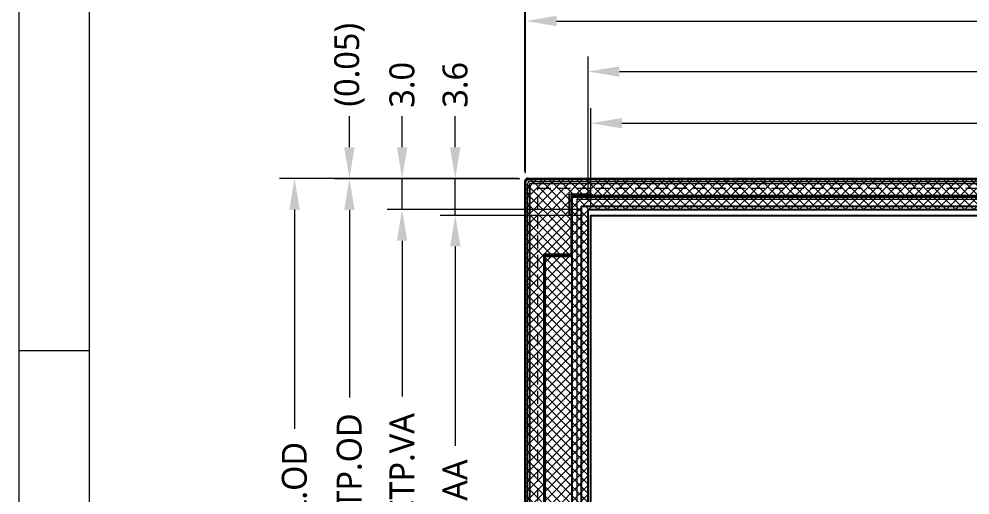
# Model space of a CAD drawing. Header units: inches. Extents: x 6852 to 7269, y -419 to -57.
# Drawn here: x 6852.1 to 6943.8, y -170.6 to -124.7 of the extents above; entities that cross this region are included whole.
import ezdxf
from ezdxf.enums import TextEntityAlignment as Align

# ---------------------------------------------------------------- set-up
doc = ezdxf.new("R2010")
doc.units = ezdxf.units.IN
doc.header["$MEASUREMENT"] = 0
doc.linetypes.add('HIDDEN', pattern=[0.375, 0.25, -0.125])
for name, color, linetype in [('AR GLASS', 212, 'Continuous'), ('BB', 5, 'Continuous'), ('c.g', 252, 'Continuous'), ('Dim', 3, 'Continuous'), ('dwg', 7, 'Continuous'), ('POL', 57, 'Continuous'), ('SENSOR', 1, 'Continuous')]:
    doc.layers.add(name, color=color, linetype=linetype)
for name, color, linetype, lineweight in [('Dim-HAM', 150, 'Continuous', 13), ('HOU', 7, 'Continuous', 5), ('VIEWE_TK', 7, 'Continuous', 18)]:
    doc.layers.add(name, color=color, linetype=linetype, lineweight=lineweight)
doc.styles.add('VIEWE.KT', font='simkai.ttf')
doc.styles.add('WLYH', font='')
doc.styles.add('WLYH_TK', font='')
doc.styles.get('WLYH').set_extended_font_data('Microsoft YaHei')
doc.styles.get('WLYH_TK').set_extended_font_data('Microsoft YaHei')
doc.dimstyles.new('cover glass module', dxfattribs={"dimscale": 1.2, "dimtxt": 2, "dimasz": 2.5, "dimexe": 1.2, "dimexo": 0.8, "dimgap": 0.8, "dimtad": 0, "dimzin": 0, "dimdsep": 46, "dimtxsty": 'WLYH', "dimcen": 2, "dimclrd": 256, "dimclre": 256, "dimclrt": 256, "dimadec": 0, "dimazin": 0, "dimtfac": 1, "dimtmove": 0, "dimatfit": 0, "dimfxl": 1, "dimtolj": 1, "dimtzin": 0, "dimlwd": -1, "dimlwe": -1, "dimarcsym": 0})

# ---------------------------------------------------------------- blocks, each defined once
blk = doc.blocks.new('RE4')
at = {"layer": 'Dim', "color": 2, "ltscale": 100}
blk.add_lwpolyline([(5789.94, 2634.076), (5789.94, 2706.676), (5901.54, 2706.676), (5901.54, 2634.076)], close=True, dxfattribs=at)
at = {"layer": 'Dim', "color": 1, "ltscale": 100}
blk.add_lwpolyline([(5791.74, 2640.076), (5791.74, 2704.876), (5899.74, 2704.876), (5899.74, 2640.076)], close=True, dxfattribs=at)
blk = doc.blocks.new('E3')
at = {"color": 2, "linetype": 'Continuous'}
blk.add_lwpolyline([(7003.878, 2818.214, 0.414214), (7003.578, 2817.914)], format="xyb", dxfattribs=at)
for points in [[(7003.878, 2818.214), (7123.978, 2818.214)], [(7003.578, 2817.914), (7003.578, 2742.714)]]:
    blk.add_lwpolyline(points, dxfattribs=at)
at = {"layer": 'Dim', "color": 2, "linetype": 'Continuous', "lineweight": 20}
for points in [[(7008.578, 2816.204), (7008.578, 2748.804)], [(7008.578, 2816.204), (7119.278, 2816.204)]]:
    blk.add_lwpolyline(points, dxfattribs=at)
blk = doc.blocks.new('A$C78C34A33')
at = {"layer": 'AR GLASS', "lineweight": 0}
h = blk.add_hatch(dxfattribs=at)
h.set_pattern_fill('ANSI37', color=250, scale=5, style=0)
h.set_pattern_definition([(45, (-6511.2047, 358.9623), (-0.44194174, 0.44194174), []), (135, (-6511.2047, 358.9623), (-0.44194174, -0.44194174), [])])
edge = h.paths.add_edge_path()
edge.add_line((-59.9, 2.96), (59.9, 2.96))
edge.add_arc((59.9, 2.56), 0.4, 360, 90, ccw=False)
edge.add_line((60.3, 2.56), (60.3, -72.34))
edge.add_arc((59.9, -72.34), 0.4, 270, 360, ccw=False)
edge.add_line((59.9, -72.74), (-59.9, -72.74))
edge.add_arc((-59.9, -72.34), 0.4, 180, 270, ccw=False)
edge.add_line((-60.3, -72.34), (-60.3, 2.56))
edge.add_arc((-59.9, 2.56), 0.4, 90, 180, ccw=False)
h.paths.add_polyline_path([(-54.25, 0), (54.25, 0), (54.25, -65.3), (-54.25, -65.3)], flags=16)
at = {"layer": 'c.g'}
blk.add_lwpolyline([(-59.9, 2.96), (59.9, 2.96, -0.414214), (60.3, 2.56), (60.3, -72.34, -0.414214), (59.9, -72.74), (-59.9, -72.74, -0.414214), (-60.3, -72.34), (-60.3, 2.56, -0.414214)], format="xyb", close=True, dxfattribs=at)
blk.add_lwpolyline([(-54.25, 0), (54.25, 0), (54.25, -65.3), (-54.25, -65.3)], close=True, dxfattribs=at)
at = {"layer": 'SENSOR', "linetype": 'HIDDEN', "lineweight": 5, "ltscale": 5}
blk.add_lwpolyline([(-59.1, 2.06), (59.1, 2.06), (59.1, -71.24), (-59.1, -71.24)], close=True, dxfattribs=at)
blk = doc.blocks.new('*D65')
at = {"layer": 'Defpoints', "color": 0}
for p in [(7021.585, -119.875), (6900.885, -140.37), (7021.585, -140.37)]:
    blk.add_point(p, dxfattribs=at)
at = {"layer": 'Dim-HAM'}
for p, q in [((6900.885, -139.41), (6900.885, -118.435)), ((7021.585, -139.41), (7021.585, -118.435)), ((6903.885, -119.875), (6946.538, -119.875)), ((7018.585, -119.875), (6975.933, -119.875))]:
    blk.add_line(p, q, dxfattribs=at)
for points in [[(6903.885, -119.375), (6903.885, -120.375), (6900.885, -119.875)], [(7018.585, -119.375), (7018.585, -120.375), (7021.585, -119.875)]]:
    blk.add_solid(points, dxfattribs=at)
at = {"layer": 'Dim-HAM', "insert": (6961.235, -119.875), "char_height": 2.4, "attachment_point": 5, "style": 'WLYH'}
blk.add_mtext('\\A1;{\\C1;* }120.7%%P0.2 BL.OD', dxfattribs=at)
blk = doc.blocks.new('*D67')
at = {"layer": 'Defpoints', "color": 0}
for p in [(7015.235, -134.744), (6907.235, -143.63), (7015.235, -143.63)]:
    blk.add_point(p, dxfattribs=at)
at = {"layer": 'Dim-HAM'}
for p, q in [((6907.235, -142.67), (6907.235, -133.304)), ((7015.235, -142.67), (7015.235, -133.304)), ((6910.235, -134.744), (6950.187, -134.744)), ((7012.235, -134.744), (6972.284, -134.744))]:
    blk.add_line(p, q, dxfattribs=at)
for points in [[(6910.235, -134.244), (6910.235, -135.244), (6907.235, -134.744)], [(7012.235, -134.244), (7012.235, -135.244), (7015.235, -134.744)]]:
    blk.add_solid(points, dxfattribs=at)
at = {"layer": 'Dim-HAM', "insert": (6961.235, -134.744), "char_height": 2.4, "attachment_point": 5, "style": 'WLYH'}
blk.add_mtext('\\A1;108.0 LCD.AA', dxfattribs=at)
blk = doc.blocks.new('*D69')
at = {"layer": 'Defpoints', "color": 0}
for p in [(7015.485, -129.762), (6906.985, -143.08), (7015.485, -143.08)]:
    blk.add_point(p, dxfattribs=at)
at = {"layer": 'Dim-HAM'}
for p, q in [((6906.985, -142.12), (6906.985, -128.322)), ((7015.485, -142.12), (7015.485, -128.322)), ((6909.985, -129.762), (6945.66, -129.762)), ((7012.485, -129.762), (6976.811, -129.762))]:
    blk.add_line(p, q, dxfattribs=at)
for points in [[(6909.985, -129.262), (6909.985, -130.262), (6906.985, -129.762)], [(7012.485, -129.262), (7012.485, -130.262), (7015.485, -129.762)]]:
    blk.add_solid(points, dxfattribs=at)
at = {"layer": 'Dim-HAM', "insert": (6961.235, -129.762), "char_height": 2.4, "attachment_point": 5, "style": 'WLYH'}
blk.add_mtext('\\A1;{\\C1;* }108.5%%P0.2 CTP.VA', dxfattribs=at)
blk = doc.blocks.new('*D70')
at = {"layer": 'Defpoints', "color": 0}
for p in [(7021.535, -124.891), (6900.935, -140.52), (7021.535, -140.52)]:
    blk.add_point(p, dxfattribs=at)
at = {"layer": 'Dim-HAM'}
for p, q in [((6900.935, -139.56), (6900.935, -123.451)), ((7021.535, -139.56), (7021.535, -123.451)), ((6903.935, -124.891), (6944.476, -124.891)), ((7018.535, -124.891), (6977.995, -124.891))]:
    blk.add_line(p, q, dxfattribs=at)
for points in [[(6903.935, -124.391), (6903.935, -125.391), (6900.935, -124.891)], [(7018.535, -124.391), (7018.535, -125.391), (7021.535, -124.891)]]:
    blk.add_solid(points, dxfattribs=at)
at = {"layer": 'Dim-HAM', "insert": (6961.235, -124.891), "char_height": 2.4, "attachment_point": 5, "style": 'WLYH'}
blk.add_mtext('\\A1;{\\C1;* }120.60%%P0.2 CTP.OD', dxfattribs=at)
blk = doc.blocks.new('*D72')
at = {"layer": 'Defpoints', "color": 0}
for p in [(6901.185, -140.07), (6878.672, -215.87), (6901.372, -215.87)]:
    blk.add_point(p, dxfattribs=at)
at = {"layer": 'Dim-HAM'}
for p, q in [((6900.225, -140.07), (6877.232, -140.07)), ((6878.672, -143.07), (6878.672, -164.203)), ((6878.672, -212.87), (6878.672, -191.738)), ((6900.412, -215.87), (6877.232, -215.87))]:
    blk.add_line(p, q, dxfattribs=at)
for points in [[(6878.172, -143.07), (6879.172, -143.07), (6878.672, -140.07)], [(6878.172, -212.87), (6879.172, -212.87), (6878.672, -215.87)]]:
    blk.add_solid(points, dxfattribs=at)
at = {"layer": 'Dim-HAM', "insert": (6878.672, -177.97), "char_height": 2.4, "attachment_point": 5, "rotation": 90, "style": 'WLYH'}
blk.add_mtext('\\A1;{\\C1;* }75.8%%P0.2 BL.OD', dxfattribs=at)
blk = doc.blocks.new('*D73')
at = {"layer": 'Defpoints', "color": 0}
for p in [(6907.235, -143.63), (6894.164, -208.43), (6907.235, -208.43)]:
    blk.add_point(p, dxfattribs=at)
at = {"layer": 'Dim-HAM'}
for p, q in [((6906.275, -143.63), (6892.724, -143.63)), ((6894.164, -146.63), (6894.164, -165.839)), ((6894.164, -205.43), (6894.164, -186.222)), ((6906.275, -208.43), (6892.724, -208.43))]:
    blk.add_line(p, q, dxfattribs=at)
for points in [[(6893.664, -146.63), (6894.664, -146.63), (6894.164, -143.63)], [(6893.664, -205.43), (6894.664, -205.43), (6894.164, -208.43)]]:
    blk.add_solid(points, dxfattribs=at)
at = {"layer": 'Dim-HAM', "insert": (6894.164, -176.03), "char_height": 2.4, "attachment_point": 5, "rotation": 90, "style": 'WLYH'}
blk.add_mtext('\\A1;64.8 LCD.AA', dxfattribs=at)
blk = doc.blocks.new('*D74')
at = {"layer": 'Defpoints', "color": 0}
for p in [(6894.164, -140.07), (6901.185, -140.07), (6907.235, -143.63)]:
    blk.add_point(p, dxfattribs=at)
at = {"layer": 'Dim-HAM'}
for p, q in [((6894.164, -137.07), (6894.164, -134.07)), ((6900.225, -140.07), (6892.724, -140.07)), ((6894.164, -143.63), (6894.164, -140.07)), ((6906.275, -143.63), (6892.724, -143.63)), ((6894.164, -146.63), (6894.164, -149.63))]:
    blk.add_line(p, q, dxfattribs=at)
for points in [[(6893.664, -137.07), (6894.664, -137.07), (6894.164, -140.07)], [(6893.664, -146.63), (6894.664, -146.63), (6894.164, -143.63)]]:
    blk.add_solid(points, dxfattribs=at)
at = {"layer": 'Dim-HAM', "insert": (6894.164, -131.045), "char_height": 2.4, "attachment_point": 5, "rotation": 90, "style": 'WLYH'}
blk.add_mtext('\\A1;3.6', dxfattribs=at)
blk = doc.blocks.new('*D75')
at = {"layer": 'Defpoints', "color": 0}
for p in [(6889.042, -140.07), (6901.185, -140.07), (6906.985, -143.08)]:
    blk.add_point(p, dxfattribs=at)
at = {"layer": 'Dim-HAM'}
for p, q in [((6889.042, -137.07), (6889.042, -134.07)), ((6900.225, -140.07), (6887.602, -140.07)), ((6889.042, -143.08), (6889.042, -140.07)), ((6906.025, -143.08), (6887.602, -143.08)), ((6889.042, -146.08), (6889.042, -149.08))]:
    blk.add_line(p, q, dxfattribs=at)
for points in [[(6888.542, -137.07), (6889.542, -137.07), (6889.042, -140.07)], [(6888.542, -146.08), (6889.542, -146.08), (6889.042, -143.08)]]:
    blk.add_solid(points, dxfattribs=at)
at = {"layer": 'Dim-HAM', "insert": (6889.042, -131.047), "char_height": 2.4, "attachment_point": 5, "rotation": 90, "style": 'WLYH'}
blk.add_mtext('\\A1;3.0', dxfattribs=at)
blk = doc.blocks.new('*D76')
at = {"layer": 'Defpoints', "color": 0}
for p in [(6901.335, -140.12), (6883.962, -215.82), (6901.335, -215.82)]:
    blk.add_point(p, dxfattribs=at)
at = {"layer": 'Dim-HAM'}
for p, q in [((6900.375, -140.12), (6882.522, -140.12)), ((6883.962, -143.12), (6883.962, -161.21)), ((6883.962, -212.82), (6883.962, -194.73)), ((6900.375, -215.82), (6882.522, -215.82))]:
    blk.add_line(p, q, dxfattribs=at)
for points in [[(6883.462, -143.12), (6884.462, -143.12), (6883.962, -140.12)], [(6883.462, -212.82), (6884.462, -212.82), (6883.962, -215.82)]]:
    blk.add_solid(points, dxfattribs=at)
at = {"layer": 'Dim-HAM', "insert": (6883.962, -177.97), "char_height": 2.4, "attachment_point": 5, "rotation": 90, "style": 'WLYH'}
blk.add_mtext('\\A1;{\\C1;* }75.70%%P0.15 CTP.OD', dxfattribs=at)
blk = doc.blocks.new('*D77')
at = {"layer": 'Defpoints', "color": 0}
for p in [(6906.985, -143.08), (6889.042, -208.38), (6906.985, -208.38)]:
    blk.add_point(p, dxfattribs=at)
at = {"layer": 'Dim-HAM'}
for p, q in [((6906.025, -143.08), (6887.602, -143.08)), ((6889.042, -146.08), (6889.042, -161.085)), ((6889.042, -205.38), (6889.042, -190.375)), ((6906.025, -208.38), (6887.602, -208.38))]:
    blk.add_line(p, q, dxfattribs=at)
for points in [[(6888.542, -146.08), (6889.542, -146.08), (6889.042, -143.08)], [(6888.542, -205.38), (6889.542, -205.38), (6889.042, -208.38)]]:
    blk.add_solid(points, dxfattribs=at)
at = {"layer": 'Dim-HAM', "insert": (6889.042, -175.73), "char_height": 2.4, "attachment_point": 5, "rotation": 90, "style": 'WLYH'}
blk.add_mtext('\\A1;{\\C1;* }65.3%%P0.2 CTP.VA', dxfattribs=at)
blk = doc.blocks.new('*D78')
at = {"layer": 'Defpoints', "color": 0}
for p in [(6883.962, -140.07), (6901.185, -140.07), (6901.335, -140.12)]:
    blk.add_point(p, dxfattribs=at)
at = {"layer": 'Dim-HAM'}
for p, q in [((6883.962, -137.07), (6883.962, -134.07)), ((6900.225, -140.07), (6882.522, -140.07)), ((6900.375, -140.12), (6882.522, -140.12)), ((6883.962, -140.12), (6883.962, -140.07)), ((6883.962, -143.12), (6883.962, -146.12))]:
    blk.add_line(p, q, dxfattribs=at)
for points in [[(6883.462, -137.07), (6884.462, -137.07), (6883.962, -140.07)], [(6883.462, -143.12), (6884.462, -143.12), (6883.962, -140.12)]]:
    blk.add_solid(points, dxfattribs=at)
at = {"layer": 'Dim-HAM', "insert": (6883.962, -129.111), "char_height": 2.4, "attachment_point": 5, "rotation": 90, "style": 'WLYH'}
blk.add_mtext('\\A1;(0.05)', dxfattribs=at)
blk = doc.blocks.new('VIEWE_TUKUANG')
at = {"layer": 'VIEWE_TK'}
blk.add_line((5510.171, 5444.157), (5505.171, 5444.157), dxfattribs=at)
for points in [[(5812.171, 5281.657), (5505.171, 5281.657), (5505.171, 5501.657), (5812.171, 5501.657)], [(5510.171, 5286.657), (5510.171, 5496.657), (5807.171, 5496.657), (5807.171, 5286.657)]]:
    blk.add_lwpolyline(points, close=True, dxfattribs=at)
for tag, style, p in [('MODUEL_NO.', 'WLYH_TK', (5752.369, 5299.132)), ('DRAWN', 'VIEWE.KT', (5788.072, 5299.111)), ('TITLE', 'WLYH_TK', (5752.369, 5294.132)), ('CHECKED', 'VIEWE.KT', (5788.072, 5294.111)), ('APPROVE', 'VIEWE.KT', (5788.072, 5289.111)), ('PAGE', 'VIEWE.KT', (5804.375, 5289.111))]:
    blk.add_attdef(tag, text='', height=1.828, dxfattribs=dict(at, style=style)).set_placement(p, align=Align.MIDDLE)

msp = doc.modelspace()

# ---------------------------------------------------------------- linework, layer by layer
at = {"color": 1, "linetype": 'Continuous'}
for p, q in [((6905.185, -141.58), (6907.185, -141.58)), ((6905.185, -143.58), (6905.185, -141.58)), ((6907.185, -141.58), (6907.185, -141.73)), ((6907.185, -141.73), (7015.285, -141.73)), ((6907.185, -141.78), (7015.285, -141.78)), ((6905.335, -143.58), (6905.185, -143.58)), ((6905.335, -143.58), (6905.335, -147.38)), ((6902.695, -147.38), (6905.335, -147.38)), ((6902.695, -147.38), (6902.695, -211.74))]:
    msp.add_line(p, q, dxfattribs=at)
at = {"color": 7, "linetype": 'Continuous'}
for p, q in [((6905.385, -141.78), (6905.385, -147.58)), ((6905.385, -141.78), (7017.085, -141.78)), ((6902.795, -147.58), (6905.385, -147.58)), ((6902.795, -147.58), (6902.795, -211.54))]:
    msp.add_line(p, q, dxfattribs=at)
at = {"layer": 'Dim', "color": 6, "linetype": 'Continuous', "lineweight": 20}
for p, q in [((6917.2, -140.07), (6917.2, -140.32)), ((6917.2, -140.07), (6920.2, -140.07)), ((6920.2, -140.07), (6920.2, -140.32)), ((6901.135, -215.32), (6901.135, -140.62)), ((6901.335, -215.32), (6901.335, -140.62)), ((6901.435, -140.32), (7021.035, -140.32)), ((6901.435, -140.52), (7021.035, -140.52)), ((6902.335, -140.32), (6902.335, -140.52)), ((6914.585, -140.52), (6914.585, -140.32)), ((6901.335, -141.52), (6901.135, -141.52)), ((6900.885, -157.025), (6901.135, -157.025)), ((6900.885, -157.025), (6900.885, -160.025)), ((6900.885, -160.025), (6901.135, -160.025))]:
    msp.add_line(p, q, dxfattribs=at)
for radius in [0.3, 0.1]:
    msp.add_arc((6901.435, -140.62), radius, 90, 180, dxfattribs=at)
at = {"layer": 'HOU'}
for p, q in [((6901.385, -215.07), (6901.385, -140.87)), ((6901.685, -140.57), (7020.785, -140.57)), ((6924.065, -140.57), (6924.065, -140.32)), ((6924.065, -140.32), (6927.065, -140.32)), ((6927.065, -140.57), (6927.065, -140.32)), ((6901.135, -153.27), (6901.135, -150.27)), ((6901.385, -150.27), (6901.135, -150.27)), ((6901.385, -153.27), (6901.135, -153.27))]:
    msp.add_line(p, q, dxfattribs=at)
msp.add_arc((6901.685, -140.87), 0.3, 90, 180, dxfattribs=at)
at = {"layer": 'POL'}
msp.add_lwpolyline([(6906.335, -142.73), (7016.135, -142.73), (7016.135, -209.33), (6906.335, -209.33)], close=True, dxfattribs=at)

# ---------------------------------------------------------------- block references
at = {"layer": 'BB'}
msp.add_blockref('A$C78C34A33', (6961.235, -143.08), dxfattribs=at)
at = {"layer": 'dwg', "color": 0}
for name, p in [('E3', (-102.693, -2958.284)), ('RE4', (1115.496, -2848.506))]:
    msp.add_blockref(name, p, dxfattribs=at)
at = {"layer": 'VIEWE_TK', "xscale": 1.35813431768434, "yscale": 1.35813431768434, "zscale": 1.35813431768434}
msp.add_blockref('VIEWE_TUKUANG', (-624.649, -7550.606), dxfattribs=at)

# ---------------------------------------------------------------- dimensions: what is measured, and where the dimension line sits
at = {"layer": 'Dim-HAM'}
dim = msp.add_linear_dim(base=(7021.585, -119.875), p1=(6900.885, -140.37), p2=(7021.585, -140.37), text='{\\C1;* }<>%%P0.2 BL.OD', dimstyle='cover glass module', override={"dimdec": 1}, dxfattribs=at)
dim.commit()
dim.dimension.update_dxf_attribs({"geometry": '*D65', "text_midpoint": (6961.235, -119.875), "dimtype": 160})
dim = msp.add_linear_dim(base=(7021.535, -124.891), p1=(6900.935, -140.52), p2=(7021.535, -140.52), text='{\\C1;* }<>%%P0.2 CTP.OD', dimstyle='cover glass module', dxfattribs=at)
dim.commit()
dim.dimension.update_dxf_attribs({"geometry": '*D70', "text_midpoint": (6961.235, -124.891)})
for base, p1, p2, text, picture, middle in [((7015.485, -129.762), (6906.985, -143.08), (7015.485, -143.08), '{\\C1;* }<>%%P0.2 CTP.VA', '*D69', (6961.235, -129.762)), ((7015.235, -134.744), (6907.235, -143.63), (7015.235, -143.63), '<> LCD.AA', '*D67', (6961.235, -134.744))]:
    dim = msp.add_linear_dim(base=base, p1=p1, p2=p2, text=text, dimstyle='cover glass module', override={"dimdec": 1}, dxfattribs=at)
    dim.commit()
    dim.dimension.update_dxf_attribs({"geometry": picture, "text_midpoint": middle})
for base, p2, text, picture, middle in [((6883.962, -140.07), (6901.185, -140.07), '(<>)', '*D78', (6883.962, -129.111)), ((6883.962, -215.82), (6901.335, -215.82), '{\\C1;* }<>%%P0.15 CTP.OD', '*D76', (6883.962, -177.97))]:
    dim = msp.add_linear_dim(base=base, p1=(6901.335, -140.12), p2=p2, angle=90, text=text, dimstyle='cover glass module', dxfattribs=at)
    dim.commit()
    dim.dimension.update_dxf_attribs({"geometry": picture, "text_midpoint": middle})
for base, p1, picture, middle in [((6889.042, -140.07), (6906.985, -143.08), '*D75', (6889.042, -131.047)), ((6894.164, -140.07), (6907.235, -143.63), '*D74', (6894.164, -131.045))]:
    dim = msp.add_linear_dim(base=base, p1=p1, p2=(6901.185, -140.07), angle=90, dimstyle='cover glass module', override={"dimdec": 1}, dxfattribs=at)
    dim.commit()
    dim.dimension.update_dxf_attribs({"geometry": picture, "text_midpoint": middle, "dimtype": 160})
for base, p1, p2, text, picture, middle in [((6878.672, -215.87), (6901.185, -140.07), (6901.372, -215.87), '{\\C1;* }<>%%P0.2 BL.OD', '*D72', (6878.672, -177.97)), ((6889.042, -208.38), (6906.985, -143.08), (6906.985, -208.38), '{\\C1;* }<>%%P0.2 CTP.VA', '*D77', (6889.042, -175.73)), ((6894.164, -208.43), (6907.235, -143.63), (6907.235, -208.43), '<> LCD.AA', '*D73', (6894.164, -176.03))]:
    dim = msp.add_linear_dim(base=base, p1=p1, p2=p2, angle=90, text=text, dimstyle='cover glass module', override={"dimdec": 1}, dxfattribs=at)
    dim.commit()
    dim.dimension.update_dxf_attribs({"geometry": picture, "text_midpoint": middle})

doc.saveas('drawing.dxf')
